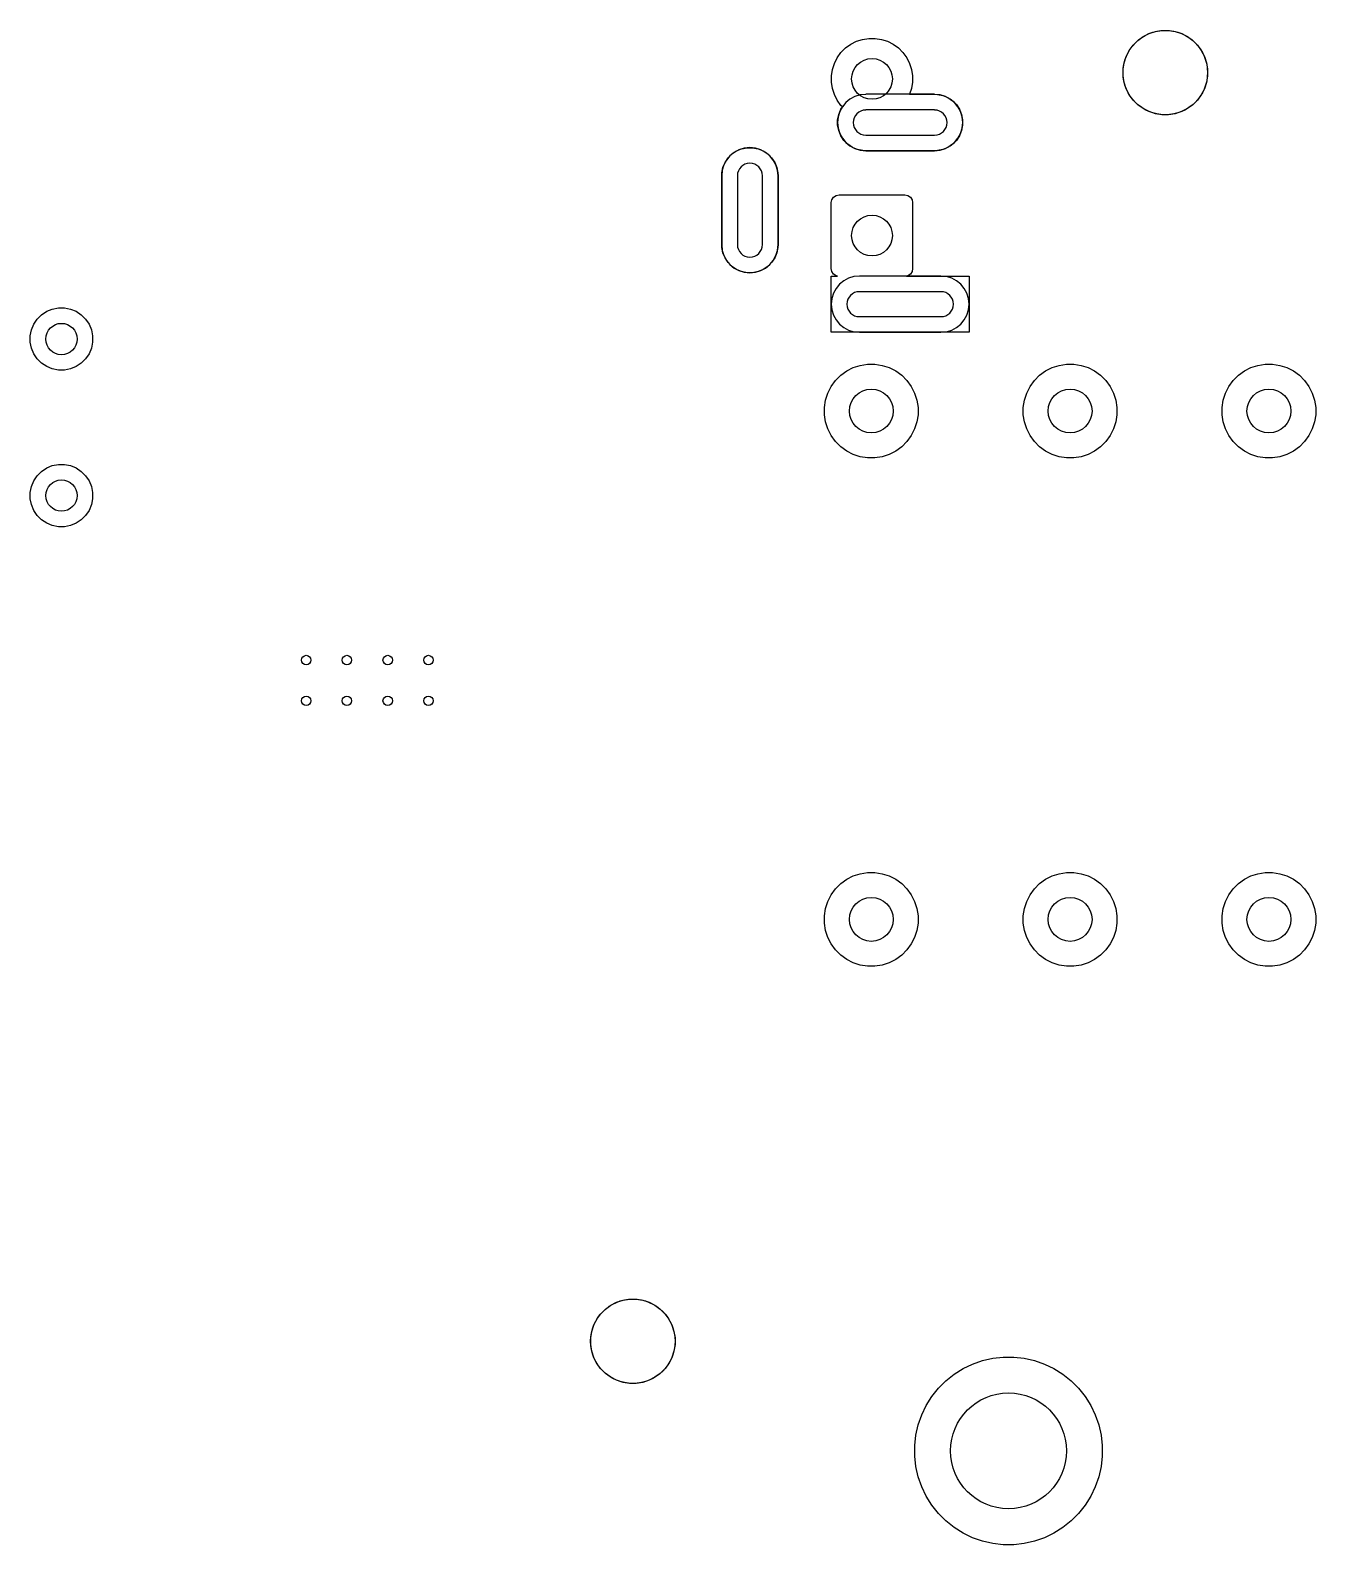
# Model space of a CAD drawing. Header units: inches. Extents: x 0.74 to 7.47, y -5.09 to -0.82.
# Drawn here: x 5.856 to 7.473, y -2.756 to -0.852 of the extents above; entities that cross this region are included whole.
import ezdxf

# ---------------------------------------------------------------- set-up
doc = ezdxf.new("R2010")
doc.units = ezdxf.units.IN
doc.header["$MEASUREMENT"] = 0
doc.layers.add('BLACK', color=250, linetype='CONTINUOUS')

msp = doc.modelspace()

# ---------------------------------------------------------------- linework, layer by layer
at = {"layer": 'BLACK', "linetype": 'CONTINUOUS'}
for p, q in [((7.2559, -0.86), (7.2633, -0.8562)), ((7.2633, -0.8562), (7.2713, -0.8536)), ((7.2713, -0.8536), (7.2795, -0.8523)), ((7.2795, -0.8523), (7.2879, -0.8523)), ((7.2879, -0.8523), (7.2961, -0.8536)), ((7.2961, -0.8536), (7.304, -0.8562)), ((7.304, -0.8562), (7.3115, -0.86)), ((6.8759, -0.8801), (6.8816, -0.8744)), ((6.8816, -0.8744), (6.8881, -0.8697)), ((6.8881, -0.8697), (6.8953, -0.866)), ((6.8953, -0.866), (6.9029, -0.8636)), ((6.9029, -0.8636), (6.9108, -0.8623)), ((6.9108, -0.8623), (6.9189, -0.8623)), ((6.9189, -0.8623), (6.9268, -0.8636)), ((6.9268, -0.8636), (6.9344, -0.866)), ((6.9344, -0.866), (6.9416, -0.8697)), ((6.9416, -0.8697), (6.9481, -0.8744)), ((6.9481, -0.8744), (6.9538, -0.8801)), ((7.2384, -0.8775), (7.2433, -0.8708)), ((7.2433, -0.8708), (7.2492, -0.8649)), ((7.2492, -0.8649), (7.2559, -0.86)), ((7.3115, -0.86), (7.3182, -0.8649)), ((7.3182, -0.8649), (7.3241, -0.8708)), ((7.3241, -0.8708), (7.329, -0.8775)), ((6.8651, -0.9014), (6.8676, -0.8937)), ((6.8676, -0.8937), (6.8712, -0.8866)), ((6.8712, -0.8866), (6.8759, -0.8801)), ((6.9538, -0.8801), (6.9585, -0.8866)), ((6.9585, -0.8866), (6.9621, -0.8937)), ((6.9621, -0.8937), (6.9646, -0.9014)), ((7.2307, -0.9011), (7.232, -0.8929)), ((7.232, -0.8929), (7.2346, -0.885)), ((7.2346, -0.885), (7.2384, -0.8775)), ((7.329, -0.8775), (7.3328, -0.885)), ((7.3328, -0.885), (7.3354, -0.8929)), ((7.3354, -0.8929), (7.3367, -0.9011)), ((6.8638, -0.9093), (6.8651, -0.9014)), ((6.8638, -0.9173), (6.8638, -0.9093)), ((6.9646, -0.9014), (6.9659, -0.9093)), ((6.9659, -0.9093), (6.9659, -0.9173)), ((7.2307, -0.9095), (7.2307, -0.9011)), ((7.232, -0.9177), (7.2307, -0.9095)), ((7.3367, -0.9095), (7.3354, -0.9177)), ((7.3367, -0.9011), (7.3367, -0.9095)), ((6.8651, -0.9253), (6.8638, -0.9173)), ((6.8676, -0.9329), (6.8651, -0.9253)), ((6.9936, -0.9326), (6.907, -0.9326)), ((6.9646, -0.9253), (6.9622, -0.9326)), ((6.9622, -0.9326), (6.9936, -0.9326)), ((6.9659, -0.9173), (6.9646, -0.9253)), ((6.9936, -0.9326), (6.9971, -0.9328)), ((7.2346, -0.9256), (7.232, -0.9177)), ((7.2384, -0.9331), (7.2346, -0.9256)), ((7.3328, -0.9256), (7.329, -0.9331)), ((7.3354, -0.9177), (7.3328, -0.9256)), ((6.8712, -0.9401), (6.8676, -0.9329)), ((6.8759, -0.9466), (6.8712, -0.9401)), ((6.8731, -0.9578), (6.8757, -0.9514)), ((6.8757, -0.9514), (6.8777, -0.9484)), ((6.8777, -0.9484), (6.8759, -0.9466)), ((6.9971, -0.9328), (7.0039, -0.9341)), ((7.0039, -0.9341), (7.0103, -0.9368)), ((7.0103, -0.9368), (7.0161, -0.9407)), ((7.0161, -0.9407), (7.021, -0.9456)), ((7.021, -0.9456), (7.0248, -0.9514)), ((7.0248, -0.9514), (7.0275, -0.9578)), ((7.2433, -0.9398), (7.2384, -0.9331)), ((7.2492, -0.9457), (7.2433, -0.9398)), ((7.2559, -0.9506), (7.2492, -0.9457)), ((7.2633, -0.9544), (7.2559, -0.9506)), ((7.3115, -0.9506), (7.304, -0.9544)), ((7.3182, -0.9457), (7.3115, -0.9506)), ((7.3241, -0.9398), (7.3182, -0.9457)), ((7.329, -0.9331), (7.3241, -0.9398)), ((6.8717, -0.9646), (6.8731, -0.9578)), ((6.8717, -0.9715), (6.8717, -0.9646)), ((7.0275, -0.9578), (7.0289, -0.9646)), ((7.0289, -0.9646), (7.0289, -0.9715)), ((7.2713, -0.957), (7.2633, -0.9544)), ((7.2795, -0.9583), (7.2713, -0.957)), ((7.2879, -0.9583), (7.2795, -0.9583)), ((7.2961, -0.957), (7.2879, -0.9583)), ((7.304, -0.9544), (7.2961, -0.957)), ((6.8731, -0.9783), (6.8717, -0.9715)), ((6.8757, -0.9848), (6.8731, -0.9783)), ((6.8796, -0.9905), (6.8757, -0.9848)), ((7.0248, -0.9848), (7.021, -0.9905)), ((7.0275, -0.9783), (7.0248, -0.9848)), ((7.0289, -0.9715), (7.0275, -0.9783)), ((6.7339, -1.0125), (6.7388, -1.0076)), ((6.7388, -1.0076), (6.7446, -1.0037)), ((6.7446, -1.0037), (6.751, -1.0011)), ((6.751, -1.0011), (6.7578, -0.9997)), ((6.7578, -0.9997), (6.7648, -0.9997)), ((6.7648, -0.9997), (6.7716, -1.0011)), ((6.7716, -1.0011), (6.778, -1.0037)), ((6.778, -1.0037), (6.7838, -1.0076)), ((6.7838, -1.0076), (6.7887, -1.0125)), ((6.8845, -0.9954), (6.8796, -0.9905)), ((6.8903, -0.9993), (6.8845, -0.9954)), ((6.8967, -1.002), (6.8903, -0.9993)), ((6.9035, -1.0033), (6.8967, -1.002)), ((6.907, -1.0035), (6.9035, -1.0033)), ((6.9936, -1.0035), (6.907, -1.0035)), ((6.907, -1.0035), (6.9936, -1.0035)), ((6.9971, -1.0033), (6.9936, -1.0035)), ((7.0039, -1.002), (6.9971, -1.0033)), ((7.0103, -0.9993), (7.0039, -1.002)), ((7.0161, -0.9954), (7.0103, -0.9993)), ((7.021, -0.9905), (7.0161, -0.9954)), ((6.726, -1.0315), (6.7274, -1.0247)), ((6.7274, -1.0247), (6.7301, -1.0183)), ((6.7301, -1.0183), (6.7339, -1.0125)), ((6.7887, -1.0125), (6.7926, -1.0183)), ((6.7926, -1.0183), (6.7952, -1.0247)), ((6.7952, -1.0247), (6.7966, -1.0315)), ((6.7259, -1.035), (6.726, -1.0315)), ((6.7259, -1.1216), (6.7259, -1.035)), ((6.7259, -1.035), (6.7259, -1.1216)), ((6.7966, -1.0315), (6.7967, -1.035)), ((6.7967, -1.035), (6.7967, -1.1216)), ((6.7967, -1.1216), (6.7967, -1.035)), ((6.8637, -1.0688), (6.8644, -1.0651)), ((6.8644, -1.0651), (6.8666, -1.0619)), ((6.8666, -1.0619), (6.8697, -1.0597)), ((6.8697, -1.0597), (6.8735, -1.059)), ((6.8735, -1.059), (6.9562, -1.059)), ((6.9562, -1.059), (6.96, -1.0597)), ((6.96, -1.0597), (6.9631, -1.0619)), ((6.9631, -1.0619), (6.9653, -1.0651)), ((6.9653, -1.0651), (6.966, -1.0688)), ((6.8637, -1.1515), (6.8637, -1.0688)), ((6.966, -1.0688), (6.966, -1.1515)), ((6.726, -1.1251), (6.7259, -1.1216)), ((6.7967, -1.1216), (6.7966, -1.1251)), ((6.7274, -1.1319), (6.726, -1.1251)), ((6.7301, -1.1383), (6.7274, -1.1319)), ((6.7339, -1.1441), (6.7301, -1.1383)), ((6.7926, -1.1383), (6.7887, -1.1441)), ((6.7952, -1.1319), (6.7926, -1.1383)), ((6.7966, -1.1251), (6.7952, -1.1319)), ((6.7388, -1.149), (6.7339, -1.1441)), ((6.7446, -1.1528), (6.7388, -1.149)), ((6.751, -1.1555), (6.7446, -1.1528)), ((6.7578, -1.1569), (6.751, -1.1555)), ((6.7648, -1.1569), (6.7578, -1.1569)), ((6.7716, -1.1555), (6.7648, -1.1569)), ((6.778, -1.1528), (6.7716, -1.1555)), ((6.7838, -1.149), (6.778, -1.1528)), ((6.7887, -1.1441), (6.7838, -1.149)), ((6.8644, -1.1553), (6.8637, -1.1515)), ((6.8637, -1.2318), (6.8637, -1.161)), ((6.8637, -1.161), (6.8715, -1.161)), ((6.8666, -1.1585), (6.8644, -1.1553)), ((6.8697, -1.1606), (6.8666, -1.1585)), ((6.8715, -1.161), (6.8697, -1.1606)), ((7.0015, -1.161), (6.8991, -1.161)), ((6.96, -1.1606), (6.9582, -1.161)), ((6.9582, -1.161), (7.0369, -1.161)), ((6.9631, -1.1585), (6.96, -1.1606)), ((6.9653, -1.1553), (6.9631, -1.1585)), ((6.966, -1.1515), (6.9653, -1.1553)), ((7.0369, -1.161), (7.0369, -1.2318)), ((5.8609, -1.2216), (5.8652, -1.2152)), ((5.8652, -1.2152), (5.8707, -1.2097)), ((5.8707, -1.2097), (5.8771, -1.2054)), ((5.8771, -1.2054), (5.8842, -1.2025)), ((5.8842, -1.2025), (5.8918, -1.201)), ((5.8918, -1.201), (5.8995, -1.201)), ((5.8995, -1.201), (5.9071, -1.2025)), ((5.9071, -1.2025), (5.9142, -1.2054)), ((5.9142, -1.2054), (5.9206, -1.2097)), ((5.9206, -1.2097), (5.9261, -1.2152)), ((5.9261, -1.2152), (5.9304, -1.2216)), ((5.8565, -1.2363), (5.858, -1.2287)), ((5.8565, -1.244), (5.8565, -1.2363)), ((5.858, -1.2287), (5.8609, -1.2216)), ((5.9304, -1.2216), (5.9333, -1.2287)), ((5.9333, -1.2287), (5.9348, -1.2363)), ((5.9348, -1.2363), (5.9348, -1.244)), ((7.0369, -1.2318), (6.8637, -1.2318)), ((6.8991, -1.2318), (7.0015, -1.2318)), ((5.858, -1.2516), (5.8565, -1.244)), ((5.8609, -1.2587), (5.858, -1.2516)), ((5.9333, -1.2516), (5.9304, -1.2587)), ((5.9348, -1.244), (5.9333, -1.2516)), ((5.8652, -1.2651), (5.8609, -1.2587)), ((5.8707, -1.2706), (5.8652, -1.2651)), ((5.8771, -1.2749), (5.8707, -1.2706)), ((5.8842, -1.2778), (5.8771, -1.2749)), ((5.9142, -1.2749), (5.9071, -1.2778)), ((5.9206, -1.2706), (5.9142, -1.2749)), ((5.9261, -1.2651), (5.9206, -1.2706)), ((5.9304, -1.2587), (5.9261, -1.2651)), ((6.8914, -1.2761), (6.9002, -1.2733)), ((6.9002, -1.2733), (6.9093, -1.2718)), ((6.9093, -1.2718), (6.9186, -1.2718)), ((6.9186, -1.2718), (6.9278, -1.2733)), ((6.9278, -1.2733), (6.9366, -1.2761)), ((7.1414, -1.2761), (7.1502, -1.2733)), ((7.1502, -1.2733), (7.1593, -1.2718)), ((7.1593, -1.2718), (7.1686, -1.2718)), ((7.1686, -1.2718), (7.1778, -1.2733)), ((7.1778, -1.2733), (7.1866, -1.2761)), ((7.3914, -1.2761), (7.4002, -1.2733)), ((7.4002, -1.2733), (7.4093, -1.2718)), ((7.4093, -1.2718), (7.4186, -1.2718)), ((7.4186, -1.2718), (7.4278, -1.2733)), ((7.4278, -1.2733), (7.4366, -1.2761)), ((5.8918, -1.2793), (5.8842, -1.2778)), ((5.8995, -1.2793), (5.8918, -1.2793)), ((5.9071, -1.2778), (5.8995, -1.2793)), ((6.8636, -1.2999), (6.8691, -1.2924)), ((6.8691, -1.2924), (6.8756, -1.2858)), ((6.8756, -1.2858), (6.8831, -1.2804)), ((6.8831, -1.2804), (6.8914, -1.2761)), ((6.9366, -1.2761), (6.9448, -1.2804)), ((6.9448, -1.2804), (6.9523, -1.2858)), ((6.9523, -1.2858), (6.9589, -1.2924)), ((6.9589, -1.2924), (6.9643, -1.2999)), ((7.1136, -1.2999), (7.1191, -1.2924)), ((7.1191, -1.2924), (7.1256, -1.2858)), ((7.1256, -1.2858), (7.1331, -1.2804)), ((7.1331, -1.2804), (7.1414, -1.2761)), ((7.1866, -1.2761), (7.1948, -1.2804)), ((7.1948, -1.2804), (7.2023, -1.2858)), ((7.2023, -1.2858), (7.2089, -1.2924)), ((7.2089, -1.2924), (7.2143, -1.2999)), ((7.3636, -1.2999), (7.3691, -1.2924)), ((7.3691, -1.2924), (7.3756, -1.2858)), ((7.3756, -1.2858), (7.3831, -1.2804)), ((7.3831, -1.2804), (7.3914, -1.2761)), ((7.4366, -1.2761), (7.4448, -1.2804)), ((7.4448, -1.2804), (7.4523, -1.2858)), ((7.4523, -1.2858), (7.4589, -1.2924)), ((7.4589, -1.2924), (7.4643, -1.2999)), ((6.8566, -1.3169), (6.8594, -1.3081)), ((6.8594, -1.3081), (6.8636, -1.2999)), ((6.9643, -1.2999), (6.9685, -1.3081)), ((6.9685, -1.3081), (6.9714, -1.3169)), ((7.1066, -1.3169), (7.1094, -1.3081)), ((7.1094, -1.3081), (7.1136, -1.2999)), ((7.2143, -1.2999), (7.2185, -1.3081)), ((7.2185, -1.3081), (7.2214, -1.3169)), ((7.3566, -1.3169), (7.3594, -1.3081)), ((7.3594, -1.3081), (7.3636, -1.2999)), ((7.4643, -1.2999), (7.4685, -1.3081)), ((7.4685, -1.3081), (7.4714, -1.3169)), ((6.8551, -1.3261), (6.8566, -1.3169)), ((6.8551, -1.3353), (6.8551, -1.3261)), ((6.9714, -1.3169), (6.9728, -1.3261)), ((6.9728, -1.3261), (6.9728, -1.3353)), ((7.1051, -1.3261), (7.1066, -1.3169)), ((7.1051, -1.3353), (7.1051, -1.3261)), ((7.2214, -1.3169), (7.2228, -1.3261)), ((7.2228, -1.3261), (7.2228, -1.3353)), ((7.3551, -1.3261), (7.3566, -1.3169)), ((7.3551, -1.3353), (7.3551, -1.3261)), ((7.4714, -1.3169), (7.4728, -1.3261)), ((7.4728, -1.3261), (7.4728, -1.3353)), ((6.8566, -1.3445), (6.8551, -1.3353)), ((6.8594, -1.3533), (6.8566, -1.3445)), ((6.9714, -1.3445), (6.9685, -1.3533)), ((6.9728, -1.3353), (6.9714, -1.3445)), ((7.1066, -1.3445), (7.1051, -1.3353)), ((7.1094, -1.3533), (7.1066, -1.3445)), ((7.2214, -1.3445), (7.2185, -1.3533)), ((7.2228, -1.3353), (7.2214, -1.3445)), ((7.3566, -1.3445), (7.3551, -1.3353)), ((7.3594, -1.3533), (7.3566, -1.3445)), ((7.4714, -1.3445), (7.4685, -1.3533)), ((7.4728, -1.3353), (7.4714, -1.3445)), ((6.8636, -1.3616), (6.8594, -1.3533)), ((6.8691, -1.3691), (6.8636, -1.3616)), ((6.8756, -1.3756), (6.8691, -1.3691)), ((6.9589, -1.3691), (6.9523, -1.3756)), ((6.9643, -1.3616), (6.9589, -1.3691)), ((6.9685, -1.3533), (6.9643, -1.3616)), ((7.1136, -1.3616), (7.1094, -1.3533)), ((7.1191, -1.3691), (7.1136, -1.3616)), ((7.1256, -1.3756), (7.1191, -1.3691)), ((7.2089, -1.3691), (7.2023, -1.3756)), ((7.2143, -1.3616), (7.2089, -1.3691)), ((7.2185, -1.3533), (7.2143, -1.3616)), ((7.3636, -1.3616), (7.3594, -1.3533)), ((7.3691, -1.3691), (7.3636, -1.3616)), ((7.3756, -1.3756), (7.3691, -1.3691)), ((7.4589, -1.3691), (7.4523, -1.3756)), ((7.4643, -1.3616), (7.4589, -1.3691)), ((7.4685, -1.3533), (7.4643, -1.3616)), ((6.8831, -1.3811), (6.8756, -1.3756)), ((6.8914, -1.3853), (6.8831, -1.3811)), ((6.9002, -1.3881), (6.8914, -1.3853)), ((6.9093, -1.3896), (6.9002, -1.3881)), ((6.9186, -1.3896), (6.9093, -1.3896)), ((6.9278, -1.3881), (6.9186, -1.3896)), ((6.9366, -1.3853), (6.9278, -1.3881)), ((6.9448, -1.3811), (6.9366, -1.3853)), ((6.9523, -1.3756), (6.9448, -1.3811)), ((7.1331, -1.3811), (7.1256, -1.3756)), ((7.1414, -1.3853), (7.1331, -1.3811)), ((7.1502, -1.3881), (7.1414, -1.3853)), ((7.1593, -1.3896), (7.1502, -1.3881)), ((7.1686, -1.3896), (7.1593, -1.3896)), ((7.1778, -1.3881), (7.1686, -1.3896)), ((7.1866, -1.3853), (7.1778, -1.3881)), ((7.1948, -1.3811), (7.1866, -1.3853)), ((7.2023, -1.3756), (7.1948, -1.3811)), ((7.3831, -1.3811), (7.3756, -1.3756)), ((7.3914, -1.3853), (7.3831, -1.3811)), ((7.4002, -1.3881), (7.3914, -1.3853)), ((7.4093, -1.3896), (7.4002, -1.3881)), ((7.4186, -1.3896), (7.4093, -1.3896)), ((7.4278, -1.3881), (7.4186, -1.3896)), ((7.4366, -1.3853), (7.4278, -1.3881)), ((7.4448, -1.3811), (7.4366, -1.3853)), ((7.4523, -1.3756), (7.4448, -1.3811)), ((5.8652, -1.412), (5.8707, -1.4066)), ((5.8707, -1.4066), (5.8771, -1.4023)), ((5.8771, -1.4023), (5.8842, -1.3993)), ((5.8842, -1.3993), (5.8918, -1.3978)), ((5.8918, -1.3978), (5.8995, -1.3978)), ((5.8995, -1.3978), (5.9071, -1.3993)), ((5.9071, -1.3993), (5.9142, -1.4023)), ((5.9142, -1.4023), (5.9206, -1.4066)), ((5.9206, -1.4066), (5.9261, -1.412)), ((5.8565, -1.4331), (5.858, -1.4256)), ((5.858, -1.4256), (5.8609, -1.4184)), ((5.8609, -1.4184), (5.8652, -1.412)), ((5.9261, -1.412), (5.9304, -1.4184)), ((5.9304, -1.4184), (5.9333, -1.4256)), ((5.9333, -1.4256), (5.9348, -1.4331)), ((5.8565, -1.4409), (5.8565, -1.4331)), ((5.858, -1.4484), (5.8565, -1.4409)), ((5.9348, -1.4409), (5.9333, -1.4484)), ((5.9348, -1.4331), (5.9348, -1.4409)), ((5.8609, -1.4556), (5.858, -1.4484)), ((5.8652, -1.462), (5.8609, -1.4556)), ((5.8707, -1.4674), (5.8652, -1.462)), ((5.9261, -1.462), (5.9206, -1.4674)), ((5.9304, -1.4556), (5.9261, -1.462)), ((5.9333, -1.4484), (5.9304, -1.4556)), ((5.8771, -1.4717), (5.8707, -1.4674)), ((5.8842, -1.4747), (5.8771, -1.4717)), ((5.8918, -1.4762), (5.8842, -1.4747)), ((5.8995, -1.4762), (5.8918, -1.4762)), ((5.9071, -1.4747), (5.8995, -1.4762)), ((5.9142, -1.4717), (5.9071, -1.4747)), ((5.9206, -1.4674), (5.9142, -1.4717)), ((6.8756, -1.9248), (6.8831, -1.9193)), ((6.8831, -1.9193), (6.8914, -1.9151)), ((6.8914, -1.9151), (6.9002, -1.9123)), ((6.9002, -1.9123), (6.9093, -1.9108)), ((6.9093, -1.9108), (6.9186, -1.9108)), ((6.9186, -1.9108), (6.9278, -1.9123)), ((6.9278, -1.9123), (6.9366, -1.9151)), ((6.9366, -1.9151), (6.9448, -1.9193)), ((6.9448, -1.9193), (6.9523, -1.9248)), ((7.1256, -1.9248), (7.1331, -1.9193)), ((7.1331, -1.9193), (7.1414, -1.9151)), ((7.1414, -1.9151), (7.1502, -1.9123)), ((7.1502, -1.9123), (7.1593, -1.9108)), ((7.1593, -1.9108), (7.1686, -1.9108)), ((7.1686, -1.9108), (7.1778, -1.9123)), ((7.1778, -1.9123), (7.1866, -1.9151)), ((7.1866, -1.9151), (7.1948, -1.9193)), ((7.1948, -1.9193), (7.2023, -1.9248)), ((7.3756, -1.9248), (7.3831, -1.9193)), ((7.3831, -1.9193), (7.3914, -1.9151)), ((7.3914, -1.9151), (7.4002, -1.9123)), ((7.4002, -1.9123), (7.4093, -1.9108)), ((7.4093, -1.9108), (7.4186, -1.9108)), ((7.4186, -1.9108), (7.4278, -1.9123)), ((7.4278, -1.9123), (7.4366, -1.9151)), ((7.4366, -1.9151), (7.4448, -1.9193)), ((7.4448, -1.9193), (7.4523, -1.9248)), ((6.8594, -1.9471), (6.8636, -1.9388)), ((6.8636, -1.9388), (6.8691, -1.9313)), ((6.8691, -1.9313), (6.8756, -1.9248)), ((6.9523, -1.9248), (6.9589, -1.9313)), ((6.9589, -1.9313), (6.9643, -1.9388)), ((6.9643, -1.9388), (6.9685, -1.9471)), ((7.1094, -1.9471), (7.1136, -1.9388)), ((7.1136, -1.9388), (7.1191, -1.9313)), ((7.1191, -1.9313), (7.1256, -1.9248)), ((7.2023, -1.9248), (7.2089, -1.9313)), ((7.2089, -1.9313), (7.2143, -1.9388)), ((7.2143, -1.9388), (7.2185, -1.9471)), ((7.3594, -1.9471), (7.3636, -1.9388)), ((7.3636, -1.9388), (7.3691, -1.9313)), ((7.3691, -1.9313), (7.3756, -1.9248)), ((7.4523, -1.9248), (7.4589, -1.9313)), ((7.4589, -1.9313), (7.4643, -1.9388)), ((7.4643, -1.9388), (7.4685, -1.9471)), ((6.8551, -1.9651), (6.8566, -1.9559)), ((6.8566, -1.9559), (6.8594, -1.9471)), ((6.9685, -1.9471), (6.9714, -1.9559)), ((6.9714, -1.9559), (6.9728, -1.9651)), ((7.1051, -1.9651), (7.1066, -1.9559)), ((7.1066, -1.9559), (7.1094, -1.9471)), ((7.2185, -1.9471), (7.2214, -1.9559)), ((7.2214, -1.9559), (7.2228, -1.9651)), ((7.3551, -1.9651), (7.3566, -1.9559)), ((7.3566, -1.9559), (7.3594, -1.9471)), ((7.4685, -1.9471), (7.4714, -1.9559)), ((7.4714, -1.9559), (7.4728, -1.9651)), ((6.8551, -1.9743), (6.8551, -1.9651)), ((6.8566, -1.9835), (6.8551, -1.9743)), ((6.9728, -1.9743), (6.9714, -1.9835)), ((6.9728, -1.9651), (6.9728, -1.9743)), ((7.1051, -1.9743), (7.1051, -1.9651)), ((7.1066, -1.9835), (7.1051, -1.9743)), ((7.2228, -1.9743), (7.2214, -1.9835)), ((7.2228, -1.9651), (7.2228, -1.9743)), ((7.3551, -1.9743), (7.3551, -1.9651)), ((7.3566, -1.9835), (7.3551, -1.9743)), ((7.4728, -1.9743), (7.4714, -1.9835)), ((7.4728, -1.9651), (7.4728, -1.9743)), ((6.8594, -1.9923), (6.8566, -1.9835)), ((6.8636, -2.0005), (6.8594, -1.9923)), ((6.9685, -1.9923), (6.9643, -2.0005)), ((6.9714, -1.9835), (6.9685, -1.9923)), ((7.1094, -1.9923), (7.1066, -1.9835)), ((7.1136, -2.0005), (7.1094, -1.9923)), ((7.2185, -1.9923), (7.2143, -2.0005)), ((7.2214, -1.9835), (7.2185, -1.9923)), ((7.3594, -1.9923), (7.3566, -1.9835)), ((7.3636, -2.0005), (7.3594, -1.9923)), ((7.4685, -1.9923), (7.4643, -2.0005)), ((7.4714, -1.9835), (7.4685, -1.9923)), ((6.8691, -2.008), (6.8636, -2.0005)), ((6.8756, -2.0146), (6.8691, -2.008)), ((6.8831, -2.02), (6.8756, -2.0146)), ((6.9523, -2.0146), (6.9448, -2.02)), ((6.9589, -2.008), (6.9523, -2.0146)), ((6.9643, -2.0005), (6.9589, -2.008)), ((7.1191, -2.008), (7.1136, -2.0005)), ((7.1256, -2.0146), (7.1191, -2.008)), ((7.1331, -2.02), (7.1256, -2.0146)), ((7.2023, -2.0146), (7.1948, -2.02)), ((7.2089, -2.008), (7.2023, -2.0146)), ((7.2143, -2.0005), (7.2089, -2.008)), ((7.3691, -2.008), (7.3636, -2.0005)), ((7.3756, -2.0146), (7.3691, -2.008)), ((7.3831, -2.02), (7.3756, -2.0146)), ((7.4523, -2.0146), (7.4448, -2.02)), ((7.4589, -2.008), (7.4523, -2.0146)), ((7.4643, -2.0005), (7.4589, -2.008)), ((6.8914, -2.0242), (6.8831, -2.02)), ((6.9002, -2.0271), (6.8914, -2.0242)), ((6.9093, -2.0286), (6.9002, -2.0271)), ((6.9186, -2.0286), (6.9093, -2.0286)), ((6.9278, -2.0271), (6.9186, -2.0286)), ((6.9366, -2.0242), (6.9278, -2.0271)), ((6.9448, -2.02), (6.9366, -2.0242)), ((7.1414, -2.0242), (7.1331, -2.02)), ((7.1502, -2.0271), (7.1414, -2.0242)), ((7.1593, -2.0286), (7.1502, -2.0271)), ((7.1686, -2.0286), (7.1593, -2.0286)), ((7.1778, -2.0271), (7.1686, -2.0286)), ((7.1866, -2.0242), (7.1778, -2.0271)), ((7.1948, -2.02), (7.1866, -2.0242)), ((7.3914, -2.0242), (7.3831, -2.02)), ((7.4002, -2.0271), (7.3914, -2.0242)), ((7.4093, -2.0286), (7.4002, -2.0271)), ((7.4186, -2.0286), (7.4093, -2.0286)), ((7.4278, -2.0271), (7.4186, -2.0286)), ((7.4366, -2.0242), (7.4278, -2.0271)), ((7.4448, -2.02), (7.4366, -2.0242)), ((6.5797, -2.4596), (6.5864, -2.4547)), ((6.5864, -2.4547), (6.5938, -2.4509)), ((6.5938, -2.4509), (6.6018, -2.4483)), ((6.6018, -2.4483), (6.61, -2.447)), ((6.61, -2.447), (6.6183, -2.447)), ((6.6183, -2.447), (6.6266, -2.4483)), ((6.6266, -2.4483), (6.6345, -2.4509)), ((6.6345, -2.4509), (6.6419, -2.4547)), ((6.6419, -2.4547), (6.6487, -2.4596)), ((6.5651, -2.4797), (6.5689, -2.4722)), ((6.5689, -2.4722), (6.5738, -2.4655)), ((6.5738, -2.4655), (6.5797, -2.4596)), ((6.6487, -2.4596), (6.6546, -2.4655)), ((6.6546, -2.4655), (6.6595, -2.4722)), ((6.6595, -2.4722), (6.6633, -2.4797)), ((6.5612, -2.4958), (6.5625, -2.4876)), ((6.5625, -2.4876), (6.5651, -2.4797)), ((6.6633, -2.4797), (6.6659, -2.4876)), ((6.6659, -2.4876), (6.6672, -2.4958)), ((6.5612, -2.5042), (6.5612, -2.4958)), ((6.5625, -2.5124), (6.5612, -2.5042)), ((6.5651, -2.5203), (6.5625, -2.5124)), ((6.6659, -2.5124), (6.6633, -2.5203)), ((6.6672, -2.5042), (6.6659, -2.5124)), ((6.6672, -2.4958), (6.6672, -2.5042)), ((6.5689, -2.5278), (6.5651, -2.5203)), ((6.5738, -2.5345), (6.5689, -2.5278)), ((6.6595, -2.5278), (6.6546, -2.5345)), ((6.6633, -2.5203), (6.6595, -2.5278)), ((7.0295, -2.5344), (7.0414, -2.5287)), ((7.0414, -2.5287), (7.0539, -2.5243)), ((7.0539, -2.5243), (7.0668, -2.5214)), ((7.0668, -2.5214), (7.08, -2.5199)), ((7.08, -2.5199), (7.0932, -2.5199)), ((7.0932, -2.5199), (7.1064, -2.5214)), ((7.1064, -2.5214), (7.1193, -2.5243)), ((7.1193, -2.5243), (7.1318, -2.5287)), ((7.1318, -2.5287), (7.1437, -2.5344)), ((6.5797, -2.5404), (6.5738, -2.5345)), ((6.5864, -2.5453), (6.5797, -2.5404)), ((6.5938, -2.5491), (6.5864, -2.5453)), ((6.6018, -2.5517), (6.5938, -2.5491)), ((6.6345, -2.5491), (6.6266, -2.5517)), ((6.6419, -2.5453), (6.6345, -2.5491)), ((6.6487, -2.5404), (6.6419, -2.5453)), ((6.6546, -2.5345), (6.6487, -2.5404)), ((6.9985, -2.5591), (7.0079, -2.5497)), ((7.0079, -2.5497), (7.0183, -2.5415)), ((7.0183, -2.5415), (7.0295, -2.5344)), ((7.1437, -2.5344), (7.155, -2.5415)), ((7.155, -2.5415), (7.1653, -2.5497)), ((7.1653, -2.5497), (7.1747, -2.5591)), ((6.61, -2.553), (6.6018, -2.5517)), ((6.6183, -2.553), (6.61, -2.553)), ((6.6266, -2.5517), (6.6183, -2.553)), ((6.9832, -2.5807), (6.9903, -2.5694)), ((6.9903, -2.5694), (6.9985, -2.5591)), ((7.1747, -2.5591), (7.1829, -2.5694)), ((7.1829, -2.5694), (7.19, -2.5807)), ((6.9775, -2.5926), (6.9832, -2.5807)), ((7.19, -2.5807), (7.1957, -2.5926)), ((6.9702, -2.618), (6.9731, -2.6051)), ((6.9731, -2.6051), (6.9775, -2.5926)), ((7.1957, -2.5926), (7.2001, -2.6051)), ((7.2001, -2.6051), (7.2031, -2.618)), ((6.9687, -2.6312), (6.9702, -2.618)), ((7.2031, -2.618), (7.2045, -2.6312)), ((6.9687, -2.6444), (6.9687, -2.6312)), ((6.9702, -2.6576), (6.9687, -2.6444)), ((7.2045, -2.6444), (7.2031, -2.6576)), ((7.2045, -2.6312), (7.2045, -2.6444)), ((6.9731, -2.6705), (6.9702, -2.6576)), ((7.2031, -2.6576), (7.2001, -2.6705)), ((6.9775, -2.683), (6.9731, -2.6705)), ((6.9832, -2.6949), (6.9775, -2.683)), ((7.1957, -2.683), (7.19, -2.6949)), ((7.2001, -2.6705), (7.1957, -2.683)), ((6.9903, -2.7061), (6.9832, -2.6949)), ((7.19, -2.6949), (7.1829, -2.7061)), ((6.9985, -2.7165), (6.9903, -2.7061)), ((7.0079, -2.7259), (6.9985, -2.7165)), ((7.1747, -2.7165), (7.1653, -2.7259)), ((7.1829, -2.7061), (7.1747, -2.7165)), ((7.0183, -2.7341), (7.0079, -2.7259)), ((7.0295, -2.7412), (7.0183, -2.7341)), ((7.155, -2.7341), (7.1437, -2.7412)), ((7.1653, -2.7259), (7.155, -2.7341)), ((7.0414, -2.7469), (7.0295, -2.7412)), ((7.0539, -2.7513), (7.0414, -2.7469)), ((7.0668, -2.7542), (7.0539, -2.7513)), ((7.08, -2.7557), (7.0668, -2.7542)), ((7.0932, -2.7557), (7.08, -2.7557)), ((7.1064, -2.7542), (7.0932, -2.7557)), ((7.1193, -2.7513), (7.1064, -2.7542)), ((7.1318, -2.7469), (7.1193, -2.7513)), ((7.1437, -2.7412), (7.1318, -2.7469))]:
    msp.add_line(p, q, dxfattribs=at)
at = {"layer": 'BLACK'}
for centre, radius in [((7.2837, -0.9053), 0.0531), ((7.2837, -0.9053), 0.0531), ((6.9149, -0.9133), 0.0256), ((6.9149, -1.1102), 0.0256), ((5.8957, -1.2402), 0.0197), ((6.914, -1.3307), 0.0276), ((7.164, -1.3307), 0.0276), ((7.414, -1.3307), 0.0276), ((5.8957, -1.437), 0.0197), ((6.2035, -1.6437), 0.00591), ((6.2035, -1.6437), 0.00591), ((6.2547, -1.6437), 0.00591), ((6.2547, -1.6437), 0.00591), ((6.3059, -1.6437), 0.00591), ((6.3059, -1.6437), 0.00591), ((6.3571, -1.6437), 0.00591), ((6.3571, -1.6437), 0.00591), ((6.2035, -1.6949), 0.00591), ((6.2035, -1.6949), 0.00591), ((6.2547, -1.6949), 0.00591), ((6.2547, -1.6949), 0.00591), ((6.3059, -1.6949), 0.00591), ((6.3059, -1.6949), 0.00591), ((6.3571, -1.6949), 0.00591), ((6.3571, -1.6949), 0.00591), ((6.914, -1.9697), 0.0276), ((7.164, -1.9697), 0.0276), ((7.414, -1.9697), 0.0276), ((6.6142, -2.5), 0.0531), ((6.6142, -2.5), 0.0531), ((7.0866, -2.6378), 0.0728)]:
    msp.add_circle(centre, radius, dxfattribs=at)
for centre, start, end in [((6.907, -0.9681), 90, 270), ((6.9936, -0.9681), 270, 450), ((6.7613, -1.035), 360, 540), ((6.7613, -1.1216), 180, 360), ((6.8991, -1.1964), 90, 270), ((7.0015, -1.1964), 270, 450)]:
    msp.add_arc(centre, 0.0354, start, end, dxfattribs=at)
at = {"layer": 'WHITE', "linetype": 'CONTINUOUS'}
for p, q in [((6.9936, -0.9523), (6.907, -0.9523)), ((6.907, -0.9838), (6.9936, -0.9838)), ((6.7456, -1.035), (6.7456, -1.1216)), ((6.7771, -1.1216), (6.7771, -1.035)), ((7.0015, -1.1807), (6.8991, -1.1807)), ((6.8991, -1.2121), (7.0015, -1.2121))]:
    msp.add_line(p, q, dxfattribs=at)
at = {"layer": 'WHITE'}
for centre, radius in [((6.9149, -0.9133), 0.0256), ((6.9149, -1.1102), 0.0256), ((5.8957, -1.2402), 0.0197), ((6.914, -1.3307), 0.0276), ((7.164, -1.3307), 0.0276), ((7.414, -1.3307), 0.0276), ((5.8957, -1.437), 0.0197), ((6.914, -1.9697), 0.0276), ((7.164, -1.9697), 0.0276), ((7.414, -1.9697), 0.0276), ((7.0866, -2.6378), 0.0728)]:
    msp.add_circle(centre, radius, dxfattribs=at)
for centre, start, end in [((6.907, -0.9681), 90, 270), ((6.9936, -0.9681), 270, 450), ((6.7613, -1.035), 360, 540), ((6.7613, -1.1216), 180, 360), ((6.8991, -1.1964), 90, 270), ((7.0015, -1.1964), 270, 450)]:
    msp.add_arc(centre, 0.0157, start, end, dxfattribs=at)

doc.saveas('drawing.dxf')
